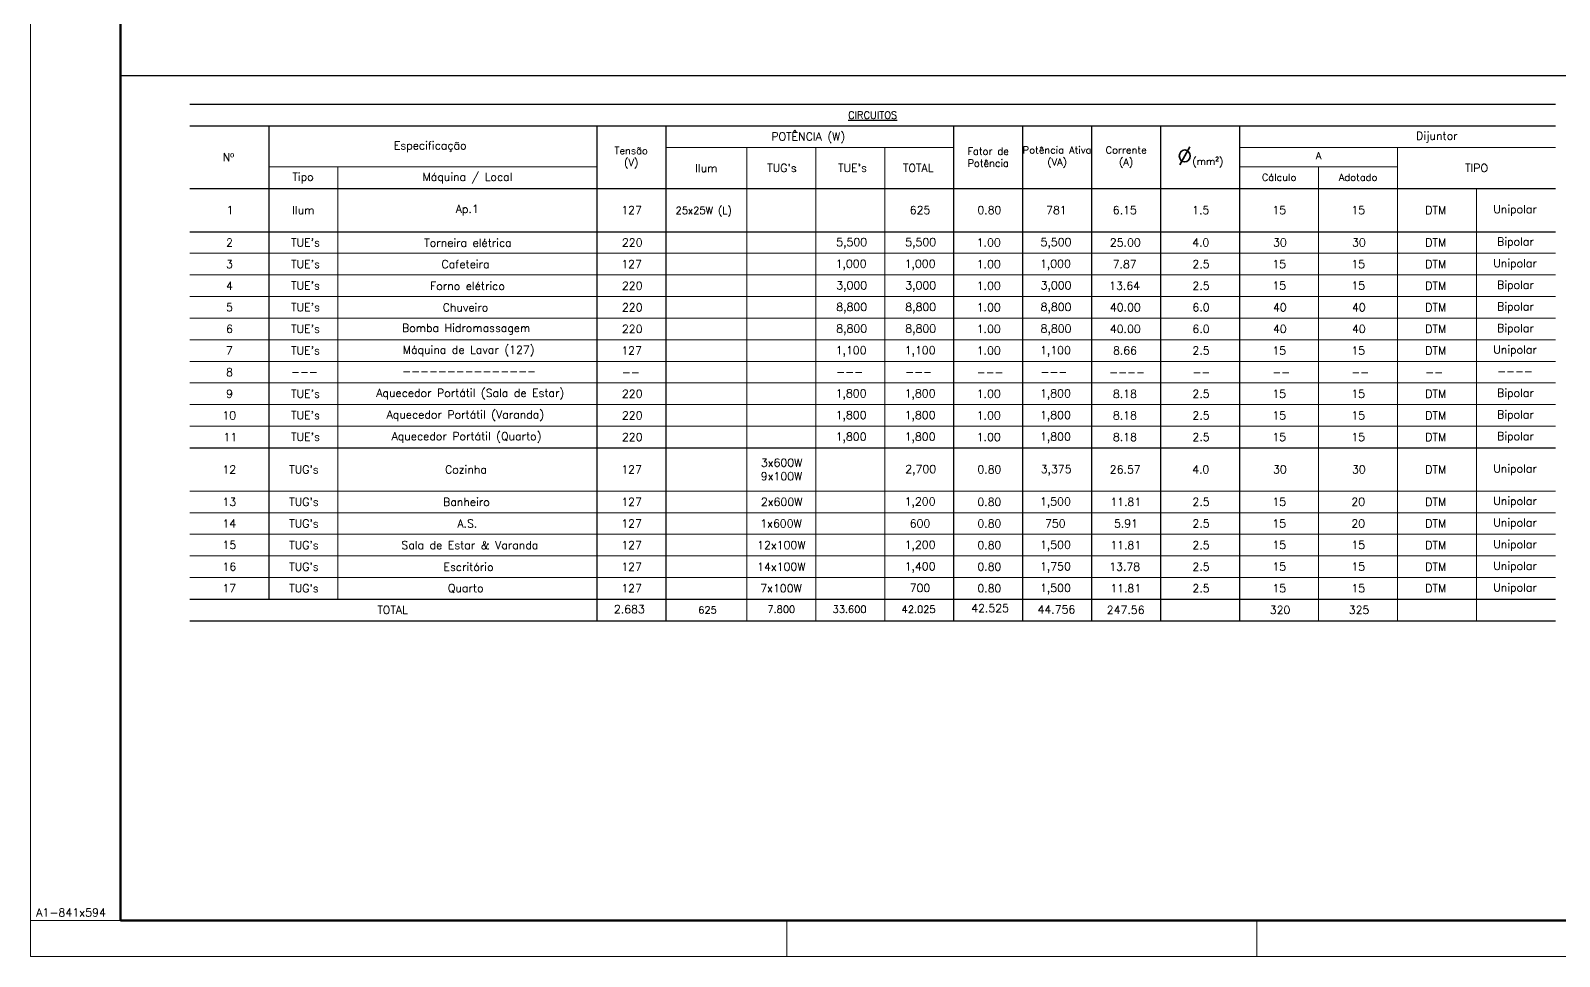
# Model space of a CAD drawing. Extents: x 0 to 175, y -16 to 63.
# Drawn here: x 50 to 71.22, y 0 to 12.85 of the extents above; entities that cross this region are included whole.
import ezdxf

# ---------------------------------------------------------------- set-up
doc = ezdxf.new("R2010")
doc.units = 0
doc.header["$LTSCALE"] = 0.5
doc.header["$MEASUREMENT"] = 0
for name, color, linetype in [('AUX00', 7, 'CONTINUOUS'), ('LOGO', 7, 'CONTINUOUS'), ('MARGEM', 1, 'CONTINUOUS')]:
    doc.layers.add(name, color=color, linetype=linetype)
for name, color, linetype, lineweight in [('COT01', 1, 'CONTINUOUS', 9), ('TXT01', 7, 'CONTINUOUS', 9), ('TXT02', 2, 'CONTINUOUS', 20), ('TXT05', 4, 'CONTINUOUS', 30)]:
    doc.layers.add(name, color=color, linetype=linetype, lineweight=lineweight)
doc.styles.add('ROMANS', font='romans.shx')
doc.styles.get("Standard").update_dxf_attribs({"font": 'romans.shx'})
pattern_1 = [(45, (2.59534, -43.94363), (-0.08838835, 0.08838835), [])]

# ---------------------------------------------------------------- blocks, each defined once
blk = doc.blocks.new('MAR-A1')
at = {"layer": 'MARGEM', "color": 2, "lineweight": 20}
for p, q in [((-62.1, 0), (-62.1, -1)), ((-49.05, 0), (-49.05, -1)), ((-80.6, 0), (-83.1, 0))]:
    blk.add_line(p, q, dxfattribs=at)
blk.add_lwpolyline([(-83.1, 58.4), (-83.1, -1), (1, -1), (1, 58.4)], close=True, dxfattribs=at)
at = {"layer": 'MARGEM', "color": 6, "lineweight": 50}
blk.add_lwpolyline([(-80.6, 0), (0, 0), (0, 57.4), (-80.6, 57.4)], close=True, dxfattribs=at)
at = {"layer": 'LOGO', "color": 2, "lineweight": 20, "style": 'ROMANS'}
blk.add_text('A1-841x594', height=0.225, dxfattribs=at).set_placement((-82.944, 0.108))

msp = doc.modelspace()

# ---------------------------------------------------------------- hatches: boundary and pattern name
at = {"layer": 'TXT02'}
h = msp.add_hatch(dxfattribs=at)
h.set_pattern_fill('ANSI31', color=256)
h.set_pattern_definition(pattern_1)
h.paths.add_polyline_path([(68.7243, 5.1345), (68.714, 5.1447), (68.6808, 5.1012)])
h = msp.add_hatch(dxfattribs=at)
h.set_pattern_fill('ANSI31', color=256)
h.set_pattern_definition(pattern_1)
h.paths.add_polyline_path([(68.8001, 4.9205), (68.7565, 4.8872), (68.7668, 4.8769)])

# ---------------------------------------------------------------- linework, layer by layer
at = {"layer": 'AUX00'}
msp.add_line((51.25, 12.227), (91.55, 12.227), dxfattribs=at)
at = {"layer": 'TXT01'}
for p, q in [((59.9417, 11.227), (59.9417, 4.6588)), ((60.8995, 11.227), (60.8995, 4.6588)), ((54.2634, 10.9588), (54.2634, 4.9588)), ((68.9784, 10.9588), (66.7851, 10.9588)), ((67.8817, 10.9588), (67.8817, 4.6588)), ((70.0751, 10.6588), (70.0751, 4.6588)), ((52.209, 9.7588), (71.1717, 9.7588)), ((52.209, 9.4588), (71.1717, 9.4588)), ((52.209, 9.1588), (71.1717, 9.1588)), ((52.209, 8.8588), (71.1717, 8.8588)), ((52.209, 8.5588), (71.1717, 8.5588)), ((52.209, 8.2588), (71.1717, 8.2588)), ((52.209, 7.9588), (71.1717, 7.9588)), ((52.209, 7.6588), (71.1717, 7.6588)), ((52.209, 7.3588), (71.1717, 7.3588)), ((52.209, 6.4588), (71.1717, 6.4588)), ((52.209, 6.1588), (71.1717, 6.1588)), ((52.209, 5.8588), (71.1717, 5.8588)), ((52.209, 5.5588), (71.1717, 5.5588)), ((52.209, 5.2588), (71.1717, 5.2588))]:
    msp.add_line(p, q, dxfattribs=at)
at = {"layer": 'TXT02', "lineweight": 15}
for p, q in [((58.8173, 11.227), (62.8151, 11.227)), ((53.3057, 10.9588), (57.8596, 10.9588))]:
    msp.add_line(p, q, dxfattribs=at)
at = {"layer": 'TXT02'}
for p, q in [((61.8573, 11.227), (61.8573, 4.6588)), ((68.9784, 11.227), (68.9784, 4.6588))]:
    msp.add_line(p, q, dxfattribs=at)
msp.add_lwpolyline([(66.7851, 11.227), (71.1717, 11.227)], dxfattribs=at)
at = {"layer": 'TXT05'}
for p, q in [((52.209, 11.827), (71.1717, 11.827)), ((52.209, 11.527), (71.1717, 11.527)), ((53.3057, 11.527), (53.3057, 4.9588)), ((57.8596, 11.527), (57.8596, 4.6588)), ((58.8173, 11.527), (58.8173, 4.6588)), ((62.8151, 11.527), (62.8151, 4.6588)), ((63.7728, 11.527), (63.7728, 4.6588)), ((64.7306, 11.527), (64.7306, 4.6588)), ((64.7306, 11.527), (64.7306, 4.6588)), ((65.6884, 11.527), (65.6884, 4.6588)), ((66.7851, 11.527), (66.7851, 4.6588)), ((52.209, 10.6588), (71.1717, 10.6588)), ((52.209, 10.0588), (71.1717, 10.0588)), ((52.209, 7.0588), (71.1717, 7.0588)), ((52.209, 4.9588), (71.1717, 4.9588)), ((52.209, 4.6588), (71.1717, 4.6588))]:
    msp.add_line(p, q, dxfattribs=at)

# ---------------------------------------------------------------- block references
at = {"layer": 'COT01', "xscale": 0.5, "yscale": 0.5, "zscale": 0.5}
msp.add_blockref('MAR-A1', (91.55, 0.5), dxfattribs=at)

# ---------------------------------------------------------------- texts
at = {"layer": 'TXT01'}
for s, p in [('15', (67.2392, 10.3033)), ('30', (67.2488, 9.8533)), ('15', (67.2392, 9.5533)), ('15', (67.2401, 9.2547)), ('40', (67.2482, 8.9533)), ('40', (67.2482, 8.6533)), ('15', (67.2392, 8.3533)), ('--', (67.2392, 8.0533)), ('15', (67.2392, 7.7533)), ('15', (67.2392, 7.4533)), ('15', (67.2392, 7.1533)), ('30', (67.2483, 6.7033)), ('15', (67.2401, 6.2547)), ('15', (67.2392, 5.9533)), ('15', (67.2401, 5.6547)), ('15', (67.2401, 5.3547)), ('15', (67.2401, 5.0547))]:
    msp.add_text(s, height=0.11111, dxfattribs=at).set_placement(p)
at = {"layer": 'TXT02'}
for s, height, p in [('POTÊNCIA (W)', 0.111111, (60.2846, 11.3236)), ('Especificação', 0.111111, (55.0435, 11.1999)), ('Dijuntor', 0.11111, (69.2355, 11.335)), ('Nº', 0.11111, (52.6669, 11.0373)), ('Tipo', 0.11111, (53.6354, 10.7658)), ('Máquina / Local', 0.111111, (55.4418, 10.7635)), ('Ilum', 0.11111, (59.2263, 10.887)), ("TUG's", 0.11111, (60.2265, 10.8873)), ("TUE's", 0.11111, (61.2102, 10.8887)), ('TOTAL', 0.11111, (62.1109, 10.8873)), ('TIPO', 0.11111, (69.9148, 10.8873)), ('1', 0.1111, (52.7211, 10.3033)), ('Ilum', 0.11111, (53.6313, 10.3029)), ('Ap.1', 0.11111, (55.903, 10.3183)), ('127', 0.11111, (58.2009, 10.3033)), ('625', 0.11111, (62.2058, 10.3033)), ('0.80', 0.11111, (63.144, 10.3033)), ('781', 0.11111, (64.0985, 10.3033)), ('6.15', 0.11111, (65.0244, 10.3033)), ('1.5', 0.11111, (66.1269, 10.3033)), ('15', 0.11111, (68.3358, 10.3033)), ('DTM', 0.11111, (69.3626, 10.3033)), ('Unipolar', 0.11111, (70.3068, 10.3158)), ('Bipolar', 0.11111, (70.3602, 9.8658)), ('2', 0.1111, (52.715, 9.8519)), ("TUE's", 0.11111, (53.6164, 9.8547)), ('Torneira elétrica', 0.111111, (55.4651, 9.8495)), ('220', 0.11111, (58.21, 9.8533)), ('5,500', 0.11111, (61.1849, 9.8584)), ('5,500', 0.11111, (62.1427, 9.8584)), ('1.00', 0.11111, (63.1354, 9.8533)), ('5,500', 0.11111, (64.0215, 9.8584)), ('25.00', 0.11111, (64.9835, 9.8533)), ('4.0', 0.11111, (66.1269, 9.8533)), ('30', 0.11111, (68.3454, 9.8533)), ('DTM', 0.11111, (69.3626, 9.8533)), ('3', 0.1111, (52.7147, 9.5533)), ("TUE's", 0.11111, (53.6164, 9.5547)), ('Cafeteira', 0.11111, (55.705, 9.5522)), ('127', 0.11111, (58.2009, 9.5533)), ('1,000', 0.11111, (61.177, 9.5584)), ('1,000', 0.11111, (62.1348, 9.5584)), ('1.00', 0.11111, (63.1354, 9.5533)), ('1,000', 0.11111, (64.0136, 9.5584)), ('7.87', 0.11111, (65.0227, 9.5533)), ('2.5', 0.11111, (66.1307, 9.5533)), ('15', 0.11111, (68.3358, 9.5533)), ('DTM', 0.11111, (69.3626, 9.5533)), ('Unipolar', 0.11111, (70.3068, 9.5658)), ('4', 0.1111, (52.7146, 9.2519)), ("TUE's", 0.11111, (53.6164, 9.2547)), ('Forno elétrico', 0.111111, (55.5463, 9.2495)), ('220', 0.11111, (58.21, 9.2533)), ('3,000', 0.11111, (61.1853, 9.2584)), ('3,000', 0.11111, (62.1431, 9.2584)), ('1.00', 0.11111, (63.1354, 9.2533)), ('3,000', 0.11111, (64.0219, 9.2584)), ('13.64', 0.11111, (64.9744, 9.2533)), ('2.5', 0.11111, (66.1307, 9.2533)), ('15', 0.11111, (68.3367, 9.2547)), ('DTM', 0.11111, (69.3626, 9.2533)), ('Bipolar', 0.11111, (70.3602, 9.2658)), ('5', 0.1111, (52.7147, 8.9547)), ("TUE's", 0.11111, (53.6164, 8.9547)), ('Chuveiro', 0.11111, (55.7216, 8.9522)), ('220', 0.11111, (58.21, 8.9533)), ('8,800', 0.11111, (61.1854, 8.9584)), ('8,800', 0.11111, (62.1432, 8.9584)), ('1.00', 0.11111, (63.1354, 8.9533)), ('8,800', 0.11111, (64.022, 8.9584)), ('40.00', 0.11111, (64.9839, 8.9533)), ('6.0', 0.11111, (66.1307, 8.9533)), ('40', 0.11111, (68.3449, 8.9533)), ('DTM', 0.11111, (69.3626, 8.9533)), ('Bipolar', 0.11111, (70.3602, 8.9658)), ('6', 0.1111, (52.7127, 8.6533)), ("TUE's", 0.11111, (53.6164, 8.6547)), ('Bomba Hidromassagem', 0.111111, (55.1569, 8.6669)), ('220', 0.11111, (58.21, 8.6533)), ('8,800', 0.11111, (61.1854, 8.6584)), ('8,800', 0.11111, (62.1432, 8.6584)), ('1.00', 0.11111, (63.1354, 8.6533)), ('8,800', 0.11111, (64.022, 8.6584)), ('40.00', 0.11111, (64.9839, 8.6533)), ('6.0', 0.11111, (66.1307, 8.6533)), ('40', 0.11111, (68.3449, 8.6533)), ('DTM', 0.11111, (69.3626, 8.6533)), ('Bipolar', 0.11111, (70.3602, 8.6658)), ('Máquina de Lavar (127)', 0.111111, (55.1674, 8.3646)), ('7', 0.1111, (52.711, 8.3547)), ("TUE's", 0.11111, (53.6164, 8.3547)), ('127', 0.11111, (58.2009, 8.3533)), ('1,100', 0.11111, (61.177, 8.3584)), ('1,100', 0.11111, (62.1348, 8.3584)), ('1.00', 0.11111, (63.1354, 8.3533)), ('1,100', 0.11111, (64.0136, 8.3584)), ('8.66', 0.11111, (65.027, 8.3533)), ('2.5', 0.11111, (66.1307, 8.3533)), ('15', 0.11111, (68.3358, 8.3533)), ('DTM', 0.11111, (69.3626, 8.3533)), ('Unipolar', 0.11111, (70.3068, 8.3658)), ('8', 0.1111, (52.7145, 8.0533)), ('---', 0.11111, (53.6164, 8.0547)), ('---------------', 0.111111, (55.16, 8.0646)), ('--', 0.11111, (58.21, 8.0533)), ('---', 0.11111, (61.1857, 8.0584)), ('---', 0.11111, (62.1435, 8.0584)), ('---', 0.11111, (63.1354, 8.0533)), ('---', 0.11111, (64.0223, 8.0584)), ('----', 0.11111, (64.9748, 8.0533)), ('--', 0.11111, (66.1307, 8.0533)), ('--', 0.11111, (68.3358, 8.0533)), ('--', 0.11111, (69.3626, 8.0533)), ('----', 0.11111, (70.3602, 8.0658)), ('9', 0.1111, (52.7156, 7.7533)), ("TUE's", 0.11111, (53.6164, 7.7547)), ('Aquecedor Portátil (Sala de Estar)', 0.111111, (54.7998, 7.7646)), ('220', 0.11111, (58.21, 7.7533)), ('1,800', 0.11111, (61.177, 7.7584)), ('1,800', 0.11111, (62.1348, 7.7584)), ('1.00', 0.11111, (63.1354, 7.7533)), ('1,800', 0.11111, (64.0136, 7.7584)), ('8.18', 0.11111, (65.0262, 7.7533)), ('2.5', 0.11111, (66.1307, 7.7533)), ('15', 0.11111, (68.3358, 7.7533)), ('DTM', 0.11111, (69.3626, 7.7533)), ('Bipolar', 0.11111, (70.3602, 7.7658)), ('10', 0.11111, (52.6631, 7.4533)), ("TUE's", 0.11111, (53.6164, 7.4547)), ('Aquecedor Portátil (Varanda)', 0.111111, (54.9432, 7.4646)), ('220', 0.11111, (58.21, 7.4533)), ('1,800', 0.11111, (61.177, 7.4584)), ('1,800', 0.11111, (62.1348, 7.4584)), ('1.00', 0.11111, (63.1354, 7.4533)), ('1,800', 0.11111, (64.0136, 7.4584)), ('8.18', 0.11111, (65.0262, 7.4533)), ('2.5', 0.11111, (66.1307, 7.4533)), ('15', 0.11111, (68.3358, 7.4533)), ('DTM', 0.11111, (69.3626, 7.4533)), ('Bipolar', 0.11111, (70.3602, 7.4658)), ('11', 0.11111, (52.6782, 7.1533)), ("TUE's", 0.11111, (53.6164, 7.1547)), ('Aquecedor Portátil (Quarto)', 0.111111, (55.0121, 7.1646)), ('220', 0.11111, (58.21, 7.1533)), ('1,800', 0.11111, (61.177, 7.1584)), ('1,800', 0.11111, (62.1348, 7.1584)), ('1.00', 0.11111, (63.1354, 7.1533)), ('1,800', 0.11111, (64.0136, 7.1584)), ('8.18', 0.11111, (65.0262, 7.1533)), ('2.5', 0.11111, (66.1307, 7.1533)), ('15', 0.11111, (68.3358, 7.1533)), ('DTM', 0.11111, (69.3626, 7.1533)), ('Bipolar', 0.11111, (70.3602, 7.1658)), ('12', 0.11111, (52.6634, 6.7019)), ("TUG's", 0.11111, (53.5904, 6.7033)), ('Cozinha', 0.11111, (55.7543, 6.7022)), ('127', 0.11111, (58.2009, 6.7033)), ('3x600W', 0.11111, (60.1386, 6.7972)), ('2,700', 0.11111, (62.1435, 6.7084)), ('0.80', 0.11111, (63.144, 6.7033)), ('3,375', 0.11111, (64.0228, 6.7084)), ('26.57', 0.11111, (64.9831, 6.7033)), ('4.0', 0.11111, (66.1269, 6.7033)), ('30', 0.11111, (68.345, 6.7033)), ('DTM', 0.11111, (69.3626, 6.7033)), ('Unipolar', 0.11111, (70.3068, 6.7158)), ('9x100W', 0.11111, (60.1376, 6.6093)), ('Banheiro', 0.11111, (55.7272, 6.2519)), ('1,200', 0.11111, (62.1348, 6.2584)), ('1,500', 0.11111, (64.0136, 6.2584)), ('Unipolar', 0.11111, (70.3068, 6.2658)), ('13', 0.11111, (52.6636, 6.2533)), ("TUG's", 0.11111, (53.5904, 6.2533)), ('127', 0.11111, (58.2009, 6.2533)), ('2x600W', 0.11111, (60.139, 6.2533)), ('0.80', 0.11111, (63.144, 6.2533)), ('11.81', 0.11111, (64.99, 6.2533)), ('2.5', 0.11111, (66.1307, 6.2533)), ('20', 0.11111, (68.3367, 6.2547)), ('DTM', 0.11111, (69.3626, 6.2533)), ('14', 0.11111, (52.6627, 5.9519)), ("TUG's", 0.11111, (53.5904, 5.9533)), ('A.S.', 0.11111, (55.9261, 5.9533)), ('127', 0.11111, (58.2009, 5.9533)), ('1x600W', 0.11111, (60.1303, 5.9533)), ('600', 0.11111, (62.2049, 5.9533)), ('0.80', 0.11111, (63.144, 5.9533)), ('750', 0.11111, (64.0833, 5.9533)), ('5.91', 0.11111, (65.0407, 5.9533)), ('2.5', 0.11111, (66.1307, 5.9533)), ('20', 0.11111, (68.3358, 5.9533)), ('DTM', 0.11111, (69.3626, 5.9533)), ('Unipolar', 0.11111, (70.3068, 5.9658)), ('15', 0.11111, (52.664, 5.6547)), ("TUG's", 0.11111, (53.5904, 5.6533)), ('Sala de Estar & Varanda', 0.111111, (55.1493, 5.6533)), ('127', 0.11111, (58.2009, 5.6533)), ('12x100W', 0.11111, (60.0875, 5.6533)), ('1,200', 0.11111, (62.1348, 5.6584)), ('0.80', 0.11111, (63.144, 5.6533)), ('1,500', 0.11111, (64.0136, 5.6584)), ('11.81', 0.11111, (64.99, 5.6533)), ('2.5', 0.11111, (66.1307, 5.6533)), ('15', 0.11111, (68.3367, 5.6547)), ('DTM', 0.11111, (69.3626, 5.6533)), ('Unipolar', 0.11111, (70.3068, 5.6658)), ('16', 0.11111, (52.664, 5.3533)), ("TUG's", 0.11111, (53.5904, 5.3533)), ('Escritório', 0.11111, (55.7321, 5.3495)), ('127', 0.11111, (58.2009, 5.3533)), ('14x100W', 0.11111, (60.0875, 5.3533)), ('1,400', 0.11111, (62.1348, 5.3584)), ('0.80', 0.11111, (63.144, 5.3533)), ('1,750', 0.11111, (64.0136, 5.3584)), ('13.78', 0.11111, (64.975, 5.3533)), ('2.5', 0.11111, (66.1307, 5.3533)), ('15', 0.11111, (68.3367, 5.3547)), ('DTM', 0.11111, (69.3626, 5.3533)), ('Unipolar', 0.11111, (70.3068, 5.3658)), ('17', 0.11111, (52.6627, 5.0547)), ("TUG's", 0.11111, (53.5904, 5.0533)), ('Quarto', 0.11111, (55.7936, 5.0562)), ('127', 0.11111, (58.2009, 5.0533)), ('7x100W', 0.11111, (60.1303, 5.0533)), ('700', 0.11111, (62.2049, 5.0584)), ('0.80', 0.11111, (63.144, 5.0533)), ('1,500', 0.11111, (64.0136, 5.0584)), ('11.81', 0.11111, (64.99, 5.0533)), ('2.5', 0.11111, (66.1307, 5.0533)), ('15', 0.11111, (68.3367, 5.0547)), ('DTM', 0.11111, (69.3626, 5.0533)), ('Unipolar', 0.11111, (70.3068, 5.0658)), ('320', 0.11111, (67.2039, 4.7533))]:
    msp.add_text(s, height=height, dxfattribs=at).set_placement(p)
at = {"layer": 'TXT02', "lineweight": 20}
msp.add_text('25x25W (L)', height=0.1, dxfattribs=at).set_placement((58.9555, 10.3038))
at = {"layer": 'TXT02', "lineweight": 20, "attachment_point": 5}
for s, width, heights, insert, char_height in [('Tensão\\P(V)', 0.941507, [0.8849], (58.3384, 11.0845), 0.1), ('Fator de Potência', 0.987109, [0.5707], (63.294, 11.0929), 0.1), ('Potência Ativa \\P(VA)', 0.987109, [0.5707], (64.2517, 11.0929), 0.1), ('Corrente \\P(A)', 0.987109, [0.5707], (65.2095, 11.0929), 0.1), ('{\\H1.66667x;%%C\\H0.4x;(mm²)}', 0.987109, [0.5707], (66.2367, 11.0929), 0.15), ('A', 1.088528, [0.5707], (67.8817, 11.1135), 0.1), ('Cálculo', 1.088528, [0.5707], (67.3334, 10.8135), 0.1), ('Adotado', 1.088528, [0.5707], (68.4301, 10.8135), 0.1)]:
    msp.add_mtext_dynamic_manual_height_columns(s, width=width, gutter_width=0.75, heights=heights, dxfattribs=dict(at, insert=insert, char_height=char_height))
at = {"layer": 'TXT05'}
for s, height, p in [('42.525', 0.11111, (63.0588, 4.7777)), ('TOTAL', 0.11111, (54.8139, 4.7533)), ('2.683', 0.11111, (58.0988, 4.7638)), ('625', 0.1, (59.2693, 4.7581)), ('7.800', 0.1, (60.2295, 4.7682)), ('33.600', 0.1, (61.1346, 4.7682)), ('42.025', 0.1, (62.093, 4.7682)), ('44.756', 0.11111, (63.9798, 4.761)), ('247.56', 0.11111, (64.941, 4.7533)), ('325', 0.11111, (68.3006, 4.7533))]:
    msp.add_text(s, height=height, dxfattribs=at).set_placement(p)
at = {"layer": 'TXT05', "insert": (61.6904, 11.677), "char_height": 0.1, "width": 18.962733, "attachment_point": 5}
msp.add_mtext('{\\LCIRCUITOS}', dxfattribs=at)

doc.saveas('drawing.dxf')
